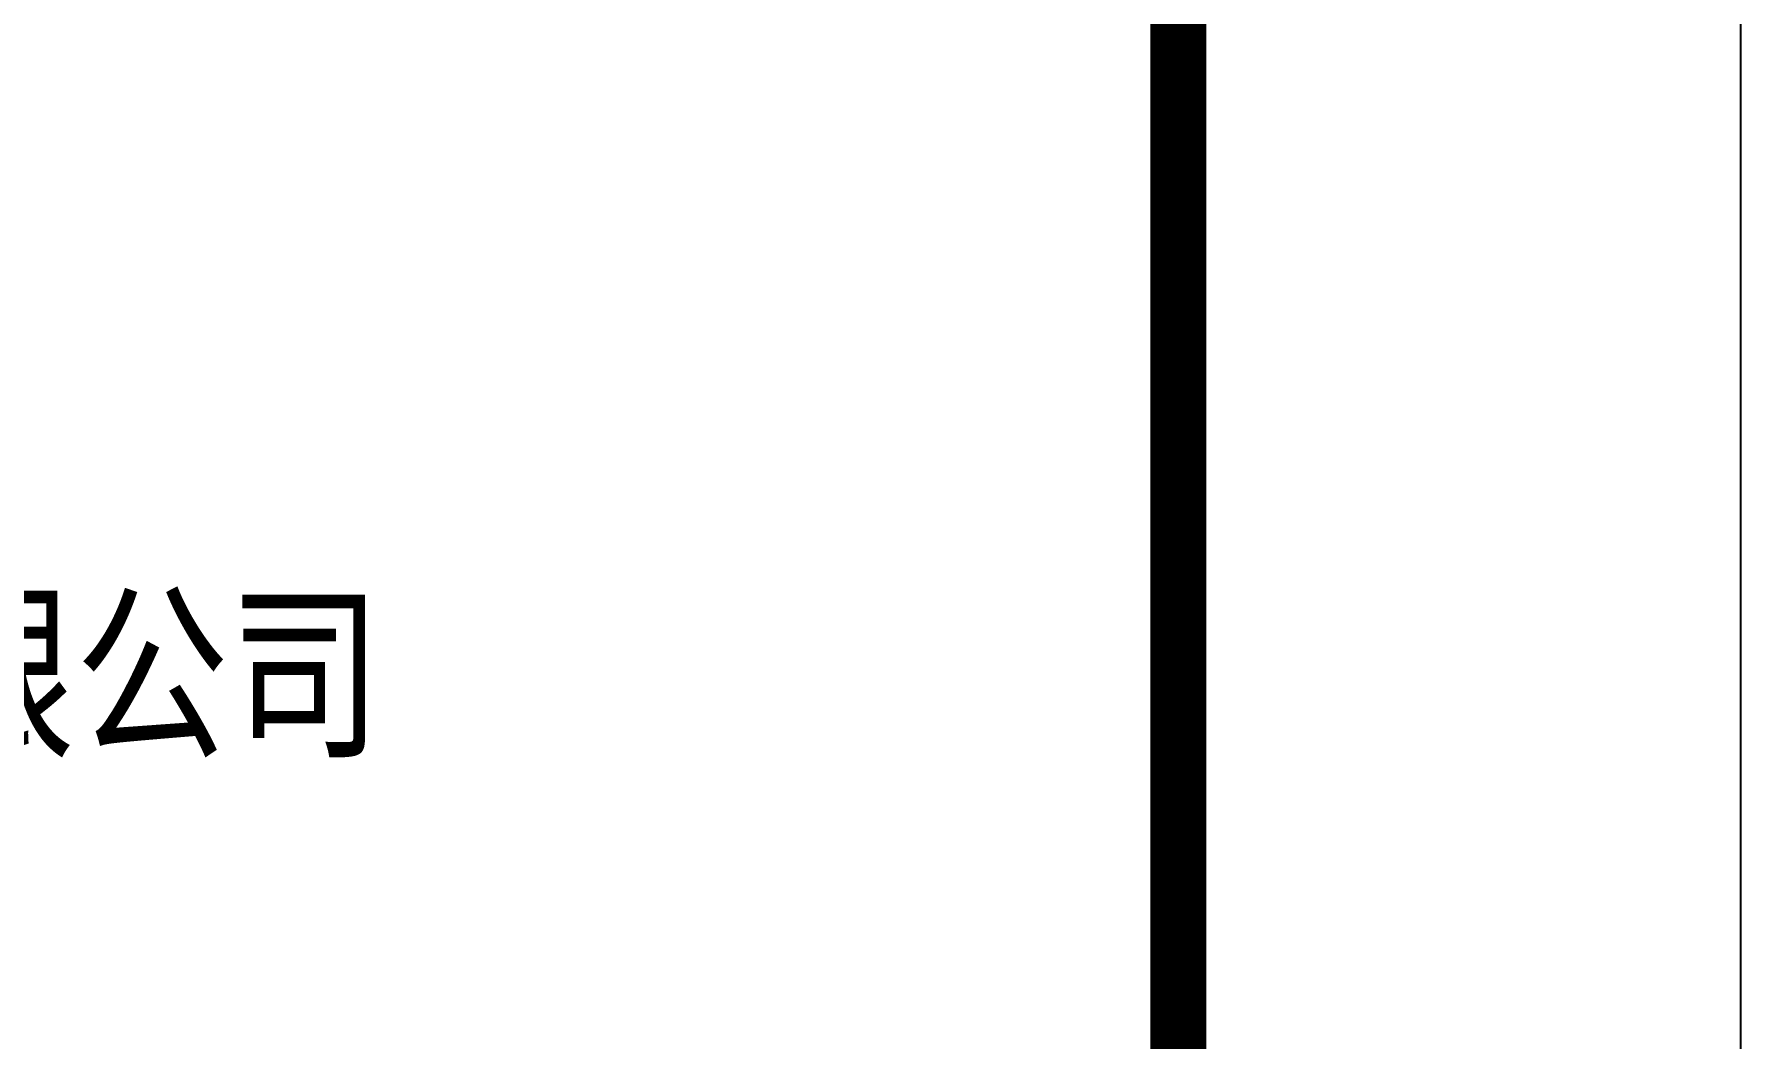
# Model space of a CAD drawing. Extents: x 9834882 to 10005569, y 1691670 to 2510806.
# Drawn here: x 9965385 to 9968419, y 1755389 to 1757175 of the extents above; entities that cross this region are included whole.
import ezdxf
from ezdxf.enums import TextEntityAlignment as Align

# ---------------------------------------------------------------- set-up
doc = ezdxf.new("R2010")
doc.units = 0
doc.header["$LTSCALE"] = 1000
doc.header["$MEASUREMENT"] = 0
doc.layers.get('0').update_dxf_attribs({"linetype": 'CONTINUOUS'})
doc.layers.add('PP-PM-TK', color=7, linetype='CONTINUOUS')
doc.layers.add('PUB_TITLE', color=4, linetype='CONTINUOUS')
doc.styles.add('仿宋', font='', dxfattribs={"width": 0.8})
doc.styles.get('仿宋').set_extended_font_data('SimSun')

# ---------------------------------------------------------------- blocks, each defined once
blk = doc.blocks.new('A2 TK 2019')
at = {"layer": 'PP-PM-TK', "color": 4, "const_width": 70}
blk.add_lwpolyline([(7035935.2, 2015183.8), (7041435.2, 2015183.8), (7041435.2, 1975183.8), (7035935.2, 1975183.8)], close=True, dxfattribs=at)
at = {"layer": 'PUB_TITLE', "color": 0, "style": '仿宋', "width": 0.8}
blk.add_text('宣城秀鑫家居有限公司', height=250, dxfattribs=at).set_placement((7038656, 1990115.6), align=Align.CENTER)

msp = doc.modelspace()

# ---------------------------------------------------------------- linework, layer by layer
at = {"layer": 'PUB_TITLE'}
msp.add_lwpolyline([(9894118.6, 1739982.3), (9968418.6, 1739982.3), (9968418.6, 1781982.3), (9894118.6, 1781982.3)], close=True, dxfattribs=at)
at = {"layer": 'PUB_TITLE', "const_width": 100}
msp.add_lwpolyline([(9896618.6, 1740982.3), (9967418.6, 1740982.3), (9967418.6, 1780982.3), (9896618.6, 1780982.3)], close=True, dxfattribs=at)

# ---------------------------------------------------------------- block references
msp.add_blockref('A2 TK 2019', (2925983.4, -234201.5))

doc.saveas('drawing.dxf')
